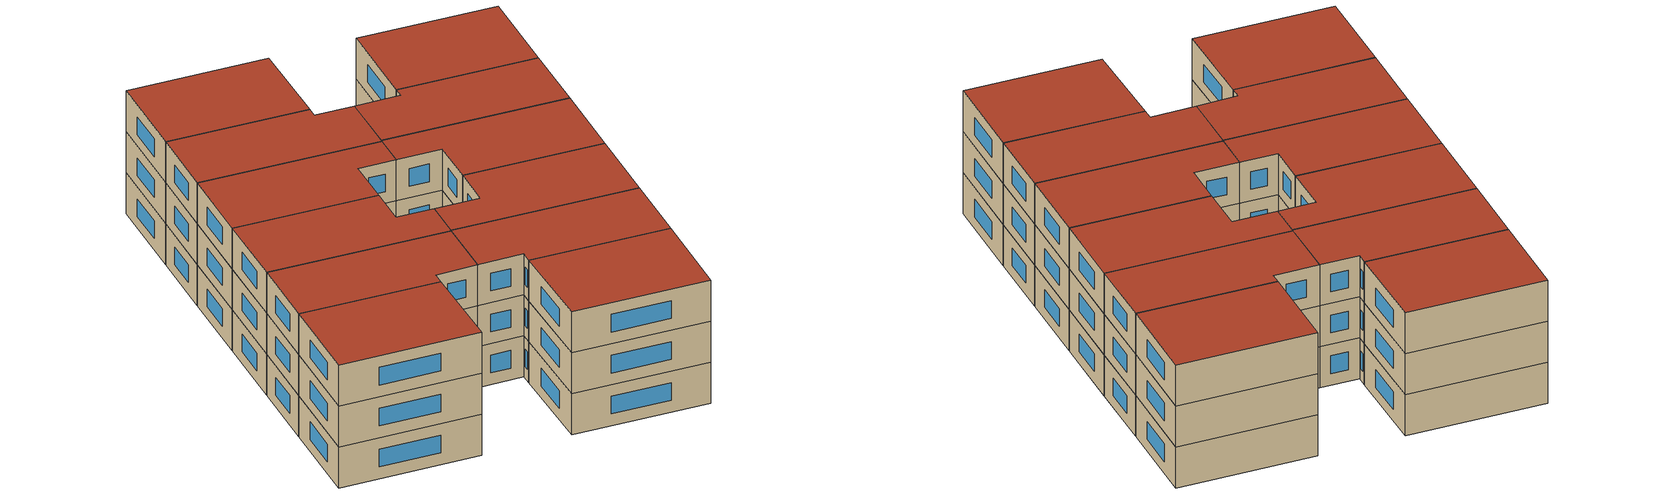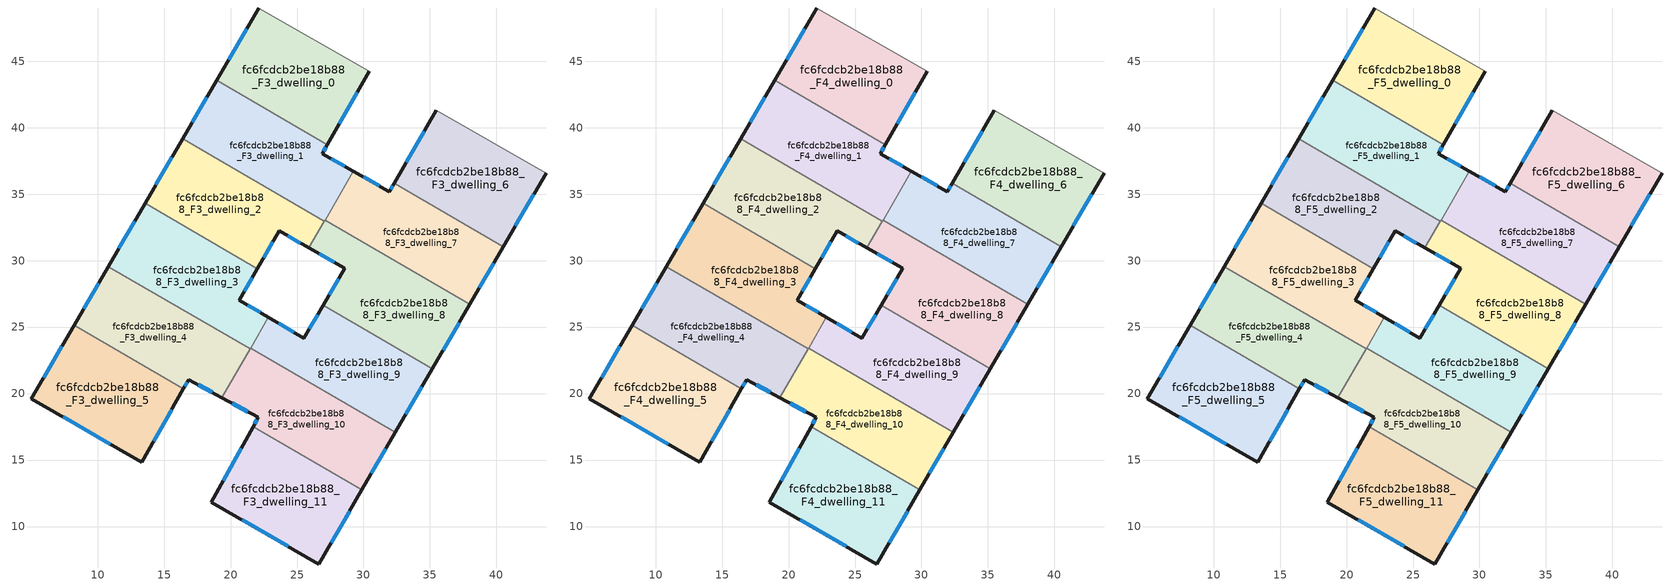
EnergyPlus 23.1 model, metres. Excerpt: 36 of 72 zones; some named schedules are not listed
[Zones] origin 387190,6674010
fc6fcdcb2be18b88_F3_dwelling_0
 floor to fc6fcdcb2be18b88_F2_dwelling_0 (EU_floor_Construction): 30.42,44.23 27.28,38.71 18.96,43.55 22.13,49 z9
 wall outside (EU_wall_Construction): 22.13,49 18.96,43.55 / 27.28,38.71 30.42,44.23 z9:12
 wall to fc6fcdcb2be18b88_F3_dwelling_1 (EU_wall_Construction): 18.96,43.55 27.28,38.71 z9:12
 wall adiabatic (EU_wall_Construction): 30.42,44.23 22.13,49 z9:12
 window (EU_Window_Construction): 21.22,47.44 19.86,45.1 / 28.18,40.28 29.52,42.65 z9.86:11.14
fc6fcdcb2be18b88_F3_dwelling_1
 floor to fc6fcdcb2be18b88_F2_dwelling_1 (EU_floor_Construction): 27.28,38.71 26.91,38.05 29.25,36.73 27.06,32.96 16.4,39.15 18.96,43.55 z9
 wall outside (EU_wall_Construction): 18.96,43.55 16.4,39.15 / 29.25,36.73 26.91,38.05 27.28,38.71 z9:12
 wall to fc6fcdcb2be18b88_F3_dwelling_2 (EU_wall_Construction): 16.4,39.15 27.06,32.96 z9:12
 wall to fc6fcdcb2be18b88_F3_dwelling_7 (EU_wall_Construction): 27.11,33.04 29.25,36.73 z9:12
 wall to fc6fcdcb2be18b88_F3_dwelling_8 (EU_wall_Construction): 27.06,32.96 27.11,33.04 z9:12
 window (EU_Window_Construction): 18.23,42.29 17.13,40.41 / 27.02,38.24 27.18,38.52 / 28.58,37.1 27.58,37.67 z9.86:11.14
fc6fcdcb2be18b88_F3_dwelling_10
 floor to fc6fcdcb2be18b88_F2_dwelling_10 (EU_floor_Construction): 32.4,17.09 29.88,12.76 21.7,17.51 22.09,18.22 19.35,19.7 21.51,23.42 z9
 wall outside (EU_wall_Construction): 19.35,19.7 22.09,18.22 21.7,17.51 / 29.88,12.76 32.4,17.09 z9:12
 wall to fc6fcdcb2be18b88_F3_dwelling_9 (EU_wall_Construction): 32.4,17.09 21.51,23.42 z9:12
 wall to fc6fcdcb2be18b88_F3_dwelling_11 (EU_wall_Construction): 21.7,17.51 29.88,12.76 z9:12
 wall to fc6fcdcb2be18b88_F3_dwelling_4 (EU_wall_Construction): 21.48,23.36 19.35,19.7 z9:12
 wall to fc6fcdcb2be18b88_F3_dwelling_3 (EU_wall_Construction): 21.51,23.42 21.48,23.36 z9:12
 window (EU_Window_Construction): 20.13,19.27 21.31,18.64 / 30.6,13.99 31.68,15.85 / 21.98,18.02 21.81,17.71 z9.86:11.14
fc6fcdcb2be18b88_F3_dwelling_11
 floor to fc6fcdcb2be18b88_F2_dwelling_11 (EU_floor_Construction): 29.88,12.76 26.64,7.19 18.57,11.83 21.7,17.51 z9
 wall outside (EU_wall_Construction): 21.7,17.51 18.57,11.83 26.64,7.19 29.88,12.76 z9:12
 window (EU_Window_Construction): 27.57,8.78 28.96,11.16 / 20.87,10.51 24.34,8.51 / 20.8,15.89 19.46,13.46 z9.86:11.14
fc6fcdcb2be18b88_F3_dwelling_2
 floor to fc6fcdcb2be18b88_F2_dwelling_2 (EU_floor_Construction): 27.06,32.96 25.89,30.96 23.66,32.23 22.02,29.39 13.58,34.3 16.4,39.15 z9
 wall outside (EU_wall_Construction): 16.4,39.15 13.58,34.3 / 22.02,29.39 23.66,32.23 25.89,30.96 z9:12
 wall to fc6fcdcb2be18b88_F3_dwelling_3 (EU_wall_Construction): 13.58,34.3 22.02,29.39 z9:12
 wall to fc6fcdcb2be18b88_F3_dwelling_8 (EU_wall_Construction): 25.89,30.96 27.06,32.96 z9:12
 window (EU_Window_Construction): 15.59,37.76 14.38,35.69 / 24.3,31.87 25.26,31.32 / 22.49,30.2 23.19,31.42 z9.86:11.14
fc6fcdcb2be18b88_F3_dwelling_3
 floor to fc6fcdcb2be18b88_F2_dwelling_3 (EU_floor_Construction): 22.02,29.39 20.66,27.03 22.85,25.73 21.48,23.36 10.82,29.56 13.58,34.3 z9
 wall outside (EU_wall_Construction): 13.58,34.3 10.82,29.56 / 22.85,25.73 20.66,27.03 22.02,29.39 z9:12
 wall to fc6fcdcb2be18b88_F3_dwelling_4 (EU_wall_Construction): 10.82,29.56 21.48,23.36 z9:12
 wall to fc6fcdcb2be18b88_F3_dwelling_9 (EU_wall_Construction): 21.51,23.42 22.85,25.73 z9:12
 window (EU_Window_Construction): 12.79,32.95 11.6,30.91 / 21.05,27.7 21.63,28.72 / 22.23,26.1 21.29,26.65 z9.86:11.14
fc6fcdcb2be18b88_F3_dwelling_4
 floor to fc6fcdcb2be18b88_F2_dwelling_4 (EU_floor_Construction): 21.48,23.36 19.35,19.7 16.84,21.05 16.45,20.36 8.24,25.13 10.82,29.56 z9
 wall outside (EU_wall_Construction): 10.82,29.56 8.24,25.13 / 16.45,20.36 16.84,21.05 19.35,19.7 z9:12
 wall to fc6fcdcb2be18b88_F3_dwelling_5 (EU_wall_Construction): 8.24,25.13 16.45,20.36 z9:12
 window (EU_Window_Construction): 10.08,28.29 8.98,26.4 / 17.56,20.66 18.63,20.08 / 16.56,20.56 16.73,20.85 z9.86:11.14
fc6fcdcb2be18b88_F3_dwelling_5
 floor to fc6fcdcb2be18b88_F2_dwelling_5 (EU_floor_Construction): 16.45,20.36 13.34,14.84 5.03,19.62 8.24,25.13 z9
 wall outside (EU_wall_Construction): 8.24,25.13 5.03,19.62 13.34,14.84 16.45,20.36 z9:12
 window (EU_Window_Construction): 14.23,16.42 15.56,18.78 / 7.41,18.25 10.97,16.2 / 7.32,23.56 5.95,21.19 z9.86:11.14
fc6fcdcb2be18b88_F3_dwelling_6
 floor to fc6fcdcb2be18b88_F2_dwelling_6 (EU_floor_Construction): 43.73,36.58 40.51,31.03 32.3,35.8 35.48,41.32 z9
 wall outside (EU_wall_Construction): 35.48,41.32 32.3,35.8 / 40.51,31.03 43.73,36.58 z9:12
 wall to fc6fcdcb2be18b88_F3_dwelling_7 (EU_wall_Construction): 32.3,35.8 40.51,31.03 z9:12
 wall adiabatic (EU_wall_Construction): 43.73,36.58 35.48,41.32 z9:12
 window (EU_Window_Construction): 34.57,39.74 33.21,37.38 / 41.43,32.62 42.81,34.99 z9.86:11.14
fc6fcdcb2be18b88_F3_dwelling_7
 floor to fc6fcdcb2be18b88_F2_dwelling_7 (EU_floor_Construction): 40.51,31.03 37.99,26.71 27.11,33.04 29.25,36.73 31.95,35.2 32.3,35.8 z9
 wall outside (EU_wall_Construction): 32.3,35.8 31.95,35.2 29.25,36.73 / 37.99,26.71 40.51,31.03 z9:12
 wall to fc6fcdcb2be18b88_F3_dwelling_8 (EU_wall_Construction): 27.11,33.04 37.99,26.71 z9:12
 window (EU_Window_Construction): 31.18,35.63 30.02,36.29 / 32.2,35.63 32.05,35.37 / 38.71,27.95 39.79,29.8 z9.86:11.14
fc6fcdcb2be18b88_F3_dwelling_8
 floor to fc6fcdcb2be18b88_F2_dwelling_8 (EU_floor_Construction): 37.99,26.71 35.17,21.86 26.96,26.63 28.59,29.42 25.89,30.96 27.11,33.04 z9
 wall outside (EU_wall_Construction): 25.89,30.96 28.59,29.42 26.96,26.63 / 35.17,21.86 37.99,26.71 z9:12
 wall to fc6fcdcb2be18b88_F3_dwelling_9 (EU_wall_Construction): 26.96,26.63 35.17,21.86 z9:12
 window (EU_Window_Construction): 26.66,30.52 27.82,29.86 / 35.98,23.25 37.19,25.33 / 28.12,28.62 27.43,27.43 z9.86:11.14
fc6fcdcb2be18b88_F3_dwelling_9
 floor to fc6fcdcb2be18b88_F2_dwelling_9 (EU_floor_Construction): 35.17,21.86 32.4,17.09 21.51,23.42 22.85,25.73 25.51,24.15 26.96,26.63 z9
 wall outside (EU_wall_Construction): 26.96,26.63 25.51,24.15 22.85,25.73 / 32.4,17.09 35.17,21.86 z9:12
 window (EU_Window_Construction): 24.75,24.6 23.61,25.28 / 26.55,25.93 25.93,24.86 / 33.19,18.45 34.38,20.5 z9.86:11.14
fc6fcdcb2be18b88_F4_dwelling_0
 floor to fc6fcdcb2be18b88_F3_dwelling_0 (EU_floor_Construction): 30.42,44.23 27.28,38.71 18.96,43.55 22.13,49 z12
 wall outside (EU_wall_Construction): 22.13,49 18.96,43.55 / 27.28,38.71 30.42,44.23 z12:15
 wall to fc6fcdcb2be18b88_F4_dwelling_1 (EU_wall_Construction): 18.96,43.55 27.28,38.71 z12:15
 wall adiabatic (EU_wall_Construction): 30.42,44.23 22.13,49 z12:15
 window (EU_Window_Construction): 21.22,47.44 19.86,45.1 / 28.18,40.28 29.52,42.65 z12.86:14.14
fc6fcdcb2be18b88_F4_dwelling_1
 floor to fc6fcdcb2be18b88_F3_dwelling_1 (EU_floor_Construction): 27.28,38.71 26.91,38.05 29.25,36.73 27.06,32.96 16.4,39.15 18.96,43.55 z12
 wall outside (EU_wall_Construction): 18.96,43.55 16.4,39.15 / 29.25,36.73 26.91,38.05 27.28,38.71 z12:15
 wall to fc6fcdcb2be18b88_F4_dwelling_2 (EU_wall_Construction): 16.4,39.15 27.06,32.96 z12:15
 wall to fc6fcdcb2be18b88_F4_dwelling_7 (EU_wall_Construction): 27.11,33.04 29.25,36.73 z12:15
 wall to fc6fcdcb2be18b88_F4_dwelling_8 (EU_wall_Construction): 27.06,32.96 27.11,33.04 z12:15
 window (EU_Window_Construction): 18.23,42.29 17.13,40.41 / 27.02,38.24 27.18,38.52 / 28.58,37.1 27.58,37.67 z12.86:14.14
fc6fcdcb2be18b88_F4_dwelling_10
 floor to fc6fcdcb2be18b88_F3_dwelling_10 (EU_floor_Construction): 32.4,17.09 29.88,12.76 21.7,17.51 22.09,18.22 19.35,19.7 21.51,23.42 z12
 wall outside (EU_wall_Construction): 19.35,19.7 22.09,18.22 21.7,17.51 / 29.88,12.76 32.4,17.09 z12:15
 wall to fc6fcdcb2be18b88_F4_dwelling_9 (EU_wall_Construction): 32.4,17.09 21.51,23.42 z12:15
 wall to fc6fcdcb2be18b88_F4_dwelling_11 (EU_wall_Construction): 21.7,17.51 29.88,12.76 z12:15
 wall to fc6fcdcb2be18b88_F4_dwelling_4 (EU_wall_Construction): 21.48,23.36 19.35,19.7 z12:15
 wall to fc6fcdcb2be18b88_F4_dwelling_3 (EU_wall_Construction): 21.51,23.42 21.48,23.36 z12:15
 window (EU_Window_Construction): 20.13,19.27 21.31,18.64 / 30.6,13.99 31.68,15.85 / 21.98,18.02 21.81,17.71 z12.86:14.14
fc6fcdcb2be18b88_F4_dwelling_11
 floor to fc6fcdcb2be18b88_F3_dwelling_11 (EU_floor_Construction): 29.88,12.76 26.64,7.19 18.57,11.83 21.7,17.51 z12
 wall outside (EU_wall_Construction): 21.7,17.51 18.57,11.83 26.64,7.19 29.88,12.76 z12:15
 window (EU_Window_Construction): 27.57,8.78 28.96,11.16 / 20.87,10.51 24.34,8.51 / 20.8,15.89 19.46,13.46 z12.86:14.14
fc6fcdcb2be18b88_F4_dwelling_2
 floor to fc6fcdcb2be18b88_F3_dwelling_2 (EU_floor_Construction): 27.06,32.96 25.89,30.96 23.66,32.23 22.02,29.39 13.58,34.3 16.4,39.15 z12
 wall outside (EU_wall_Construction): 16.4,39.15 13.58,34.3 / 22.02,29.39 23.66,32.23 25.89,30.96 z12:15
 wall to fc6fcdcb2be18b88_F4_dwelling_3 (EU_wall_Construction): 13.58,34.3 22.02,29.39 z12:15
 wall to fc6fcdcb2be18b88_F4_dwelling_8 (EU_wall_Construction): 25.89,30.96 27.06,32.96 z12:15
 window (EU_Window_Construction): 15.59,37.76 14.38,35.69 / 24.3,31.87 25.26,31.32 / 22.49,30.2 23.19,31.42 z12.86:14.14
fc6fcdcb2be18b88_F4_dwelling_3
 floor to fc6fcdcb2be18b88_F3_dwelling_3 (EU_floor_Construction): 22.02,29.39 20.66,27.03 22.85,25.73 21.48,23.36 10.82,29.56 13.58,34.3 z12
 wall outside (EU_wall_Construction): 13.58,34.3 10.82,29.56 / 22.85,25.73 20.66,27.03 22.02,29.39 z12:15
 wall to fc6fcdcb2be18b88_F4_dwelling_4 (EU_wall_Construction): 10.82,29.56 21.48,23.36 z12:15
 wall to fc6fcdcb2be18b88_F4_dwelling_9 (EU_wall_Construction): 21.51,23.42 22.85,25.73 z12:15
 window (EU_Window_Construction): 12.79,32.95 11.6,30.91 / 21.05,27.7 21.63,28.72 / 22.23,26.1 21.29,26.65 z12.86:14.14
fc6fcdcb2be18b88_F4_dwelling_4
 floor to fc6fcdcb2be18b88_F3_dwelling_4 (EU_floor_Construction): 21.48,23.36 19.35,19.7 16.84,21.05 16.45,20.36 8.24,25.13 10.82,29.56 z12
 wall outside (EU_wall_Construction): 10.82,29.56 8.24,25.13 / 16.45,20.36 16.84,21.05 19.35,19.7 z12:15
 wall to fc6fcdcb2be18b88_F4_dwelling_5 (EU_wall_Construction): 8.24,25.13 16.45,20.36 z12:15
 window (EU_Window_Construction): 10.08,28.29 8.98,26.4 / 17.56,20.66 18.63,20.08 / 16.56,20.56 16.73,20.85 z12.86:14.14
fc6fcdcb2be18b88_F4_dwelling_5
 floor to fc6fcdcb2be18b88_F3_dwelling_5 (EU_floor_Construction): 16.45,20.36 13.34,14.84 5.03,19.62 8.24,25.13 z12
 wall outside (EU_wall_Construction): 8.24,25.13 5.03,19.62 13.34,14.84 16.45,20.36 z12:15
 window (EU_Window_Construction): 14.23,16.42 15.56,18.78 / 7.41,18.25 10.97,16.2 / 7.32,23.56 5.95,21.19 z12.86:14.14
fc6fcdcb2be18b88_F4_dwelling_6
 floor to fc6fcdcb2be18b88_F3_dwelling_6 (EU_floor_Construction): 43.73,36.58 40.51,31.03 32.3,35.8 35.48,41.32 z12
 wall outside (EU_wall_Construction): 35.48,41.32 32.3,35.8 / 40.51,31.03 43.73,36.58 z12:15
 wall to fc6fcdcb2be18b88_F4_dwelling_7 (EU_wall_Construction): 32.3,35.8 40.51,31.03 z12:15
 wall adiabatic (EU_wall_Construction): 43.73,36.58 35.48,41.32 z12:15
 window (EU_Window_Construction): 34.57,39.74 33.21,37.38 / 41.43,32.62 42.81,34.99 z12.86:14.14
fc6fcdcb2be18b88_F4_dwelling_7
 floor to fc6fcdcb2be18b88_F3_dwelling_7 (EU_floor_Construction): 40.51,31.03 37.99,26.71 27.11,33.04 29.25,36.73 31.95,35.2 32.3,35.8 z12
 wall outside (EU_wall_Construction): 32.3,35.8 31.95,35.2 29.25,36.73 / 37.99,26.71 40.51,31.03 z12:15
 wall to fc6fcdcb2be18b88_F4_dwelling_8 (EU_wall_Construction): 27.11,33.04 37.99,26.71 z12:15
 window (EU_Window_Construction): 31.18,35.63 30.02,36.29 / 32.2,35.63 32.05,35.37 / 38.71,27.95 39.79,29.8 z12.86:14.14
fc6fcdcb2be18b88_F4_dwelling_8
 floor to fc6fcdcb2be18b88_F3_dwelling_8 (EU_floor_Construction): 37.99,26.71 35.17,21.86 26.96,26.63 28.59,29.42 25.89,30.96 27.11,33.04 z12
 wall outside (EU_wall_Construction): 25.89,30.96 28.59,29.42 26.96,26.63 / 35.17,21.86 37.99,26.71 z12:15
 wall to fc6fcdcb2be18b88_F4_dwelling_9 (EU_wall_Construction): 26.96,26.63 35.17,21.86 z12:15
 window (EU_Window_Construction): 26.66,30.52 27.82,29.86 / 35.98,23.25 37.19,25.33 / 28.12,28.62 27.43,27.43 z12.86:14.14
fc6fcdcb2be18b88_F4_dwelling_9
 floor to fc6fcdcb2be18b88_F3_dwelling_9 (EU_floor_Construction): 35.17,21.86 32.4,17.09 21.51,23.42 22.85,25.73 25.51,24.15 26.96,26.63 z12
 wall outside (EU_wall_Construction): 26.96,26.63 25.51,24.15 22.85,25.73 / 32.4,17.09 35.17,21.86 z12:15
 window (EU_Window_Construction): 24.75,24.6 23.61,25.28 / 26.55,25.93 25.93,24.86 / 33.19,18.45 34.38,20.5 z12.86:14.14
fc6fcdcb2be18b88_F5_dwelling_0
 floor to fc6fcdcb2be18b88_F4_dwelling_0 (EU_floor_Construction): 30.42,44.23 27.28,38.71 18.96,43.55 22.13,49 z15
 wall outside (EU_wall_Construction): 22.13,49 18.96,43.55 / 27.28,38.71 30.42,44.23 z15:18
 wall to fc6fcdcb2be18b88_F5_dwelling_1 (EU_wall_Construction): 18.96,43.55 27.28,38.71 z15:18
 wall adiabatic (EU_wall_Construction): 30.42,44.23 22.13,49 z15:18
 window (EU_Window_Construction): 21.22,47.44 19.86,45.1 / 28.18,40.28 29.52,42.65 z15.86:17.14
 roof outside (EU_roof_Construction): 27.28,38.71 30.42,44.23 22.13,49 18.96,43.55 z18
fc6fcdcb2be18b88_F5_dwelling_1
 floor to fc6fcdcb2be18b88_F4_dwelling_1 (EU_floor_Construction): 27.28,38.71 26.91,38.05 29.25,36.73 27.06,32.96 16.4,39.15 18.96,43.55 z15
 wall outside (EU_wall_Construction): 18.96,43.55 16.4,39.15 / 29.25,36.73 26.91,38.05 27.28,38.71 z15:18
 wall to fc6fcdcb2be18b88_F5_dwelling_2 (EU_wall_Construction): 16.4,39.15 27.06,32.96 z15:18
 wall to fc6fcdcb2be18b88_F5_dwelling_7 (EU_wall_Construction): 27.11,33.04 29.25,36.73 z15:18
 wall to fc6fcdcb2be18b88_F5_dwelling_8 (EU_wall_Construction): 27.06,32.96 27.11,33.04 z15:18
 window (EU_Window_Construction): 18.23,42.29 17.13,40.41 / 27.02,38.24 27.18,38.52 / 28.58,37.1 27.58,37.67 z15.86:17.14
 roof outside (EU_roof_Construction): 27.06,32.96 29.25,36.73 26.91,38.05 27.28,38.71 18.96,43.55 16.4,39.15 z18
fc6fcdcb2be18b88_F5_dwelling_10
 floor to fc6fcdcb2be18b88_F4_dwelling_10 (EU_floor_Construction): 32.4,17.09 29.88,12.76 21.7,17.51 22.09,18.22 19.35,19.7 21.51,23.42 z15
 wall outside (EU_wall_Construction): 19.35,19.7 22.09,18.22 21.7,17.51 / 29.88,12.76 32.4,17.09 z15:18
 wall to fc6fcdcb2be18b88_F5_dwelling_9 (EU_wall_Construction): 32.4,17.09 21.51,23.42 z15:18
 wall to fc6fcdcb2be18b88_F5_dwelling_11 (EU_wall_Construction): 21.7,17.51 29.88,12.76 z15:18
 wall to fc6fcdcb2be18b88_F5_dwelling_4 (EU_wall_Construction): 21.48,23.36 19.35,19.7 z15:18
 wall to fc6fcdcb2be18b88_F5_dwelling_3 (EU_wall_Construction): 21.51,23.42 21.48,23.36 z15:18
 window (EU_Window_Construction): 20.13,19.27 21.31,18.64 / 30.6,13.99 31.68,15.85 / 21.98,18.02 21.81,17.71 z15.86:17.14
 roof outside (EU_roof_Construction): 29.88,12.76 32.4,17.09 21.51,23.42 19.35,19.7 22.09,18.22 21.7,17.51 z18
fc6fcdcb2be18b88_F5_dwelling_11
 floor to fc6fcdcb2be18b88_F4_dwelling_11 (EU_floor_Construction): 29.88,12.76 26.64,7.19 18.57,11.83 21.7,17.51 z15
 wall outside (EU_wall_Construction): 21.7,17.51 18.57,11.83 26.64,7.19 29.88,12.76 z15:18
 window (EU_Window_Construction): 27.57,8.78 28.96,11.16 / 20.87,10.51 24.34,8.51 / 20.8,15.89 19.46,13.46 z15.86:17.14
 roof outside (EU_roof_Construction): 26.64,7.19 29.88,12.76 21.7,17.51 18.57,11.83 z18
fc6fcdcb2be18b88_F5_dwelling_2
 floor to fc6fcdcb2be18b88_F4_dwelling_2 (EU_floor_Construction): 27.06,32.96 25.89,30.96 23.66,32.23 22.02,29.39 13.58,34.3 16.4,39.15 z15
 wall outside (EU_wall_Construction): 16.4,39.15 13.58,34.3 / 22.02,29.39 23.66,32.23 25.89,30.96 z15:18
 wall to fc6fcdcb2be18b88_F5_dwelling_3 (EU_wall_Construction): 13.58,34.3 22.02,29.39 z15:18
 wall to fc6fcdcb2be18b88_F5_dwelling_8 (EU_wall_Construction): 25.89,30.96 27.06,32.96 z15:18
 window (EU_Window_Construction): 15.59,37.76 14.38,35.69 / 24.3,31.87 25.26,31.32 / 22.49,30.2 23.19,31.42 z15.86:17.14
 roof outside (EU_roof_Construction): 25.89,30.96 27.06,32.96 16.4,39.15 13.58,34.3 22.02,29.39 23.66,32.23 z18
fc6fcdcb2be18b88_F5_dwelling_3
 floor to fc6fcdcb2be18b88_F4_dwelling_3 (EU_floor_Construction): 22.02,29.39 20.66,27.03 22.85,25.73 21.48,23.36 10.82,29.56 13.58,34.3 z15
 wall outside (EU_wall_Construction): 13.58,34.3 10.82,29.56 / 22.85,25.73 20.66,27.03 22.02,29.39 z15:18
 wall to fc6fcdcb2be18b88_F5_dwelling_4 (EU_wall_Construction): 10.82,29.56 21.48,23.36 z15:18
 wall to fc6fcdcb2be18b88_F5_dwelling_9 (EU_wall_Construction): 21.51,23.42 22.85,25.73 z15:18
 window (EU_Window_Construction): 12.79,32.95 11.6,30.91 / 21.05,27.7 21.63,28.72 / 22.23,26.1 21.29,26.65 z15.86:17.14
 roof outside (EU_roof_Construction): 21.48,23.36 22.85,25.73 20.66,27.03 22.02,29.39 13.58,34.3 10.82,29.56 z18
fc6fcdcb2be18b88_F5_dwelling_4
 floor to fc6fcdcb2be18b88_F4_dwelling_4 (EU_floor_Construction): 21.48,23.36 19.35,19.7 16.84,21.05 16.45,20.36 8.24,25.13 10.82,29.56 z15
 wall outside (EU_wall_Construction): 10.82,29.56 8.24,25.13 / 16.45,20.36 16.84,21.05 19.35,19.7 z15:18
 wall to fc6fcdcb2be18b88_F5_dwelling_5 (EU_wall_Construction): 8.24,25.13 16.45,20.36 z15:18
 window (EU_Window_Construction): 10.08,28.29 8.98,26.4 / 17.56,20.66 18.63,20.08 / 16.56,20.56 16.73,20.85 z15.86:17.14
 roof outside (EU_roof_Construction): 19.35,19.7 21.48,23.36 10.82,29.56 8.24,25.13 16.45,20.36 16.84,21.05 z18
fc6fcdcb2be18b88_F5_dwelling_5
 floor to fc6fcdcb2be18b88_F4_dwelling_5 (EU_floor_Construction): 16.45,20.36 13.34,14.84 5.03,19.62 8.24,25.13 z15
 wall outside (EU_wall_Construction): 8.24,25.13 5.03,19.62 13.34,14.84 16.45,20.36 z15:18
 window (EU_Window_Construction): 14.23,16.42 15.56,18.78 / 7.41,18.25 10.97,16.2 / 7.32,23.56 5.95,21.19 z15.86:17.14
 roof outside (EU_roof_Construction): 13.34,14.84 16.45,20.36 8.24,25.13 5.03,19.62 z18
fc6fcdcb2be18b88_F5_dwelling_6
 floor to fc6fcdcb2be18b88_F4_dwelling_6 (EU_floor_Construction): 43.73,36.58 40.51,31.03 32.3,35.8 35.48,41.32 z15
 wall outside (EU_wall_Construction): 35.48,41.32 32.3,35.8 / 40.51,31.03 43.73,36.58 z15:18
 wall to fc6fcdcb2be18b88_F5_dwelling_7 (EU_wall_Construction): 32.3,35.8 40.51,31.03 z15:18
 wall adiabatic (EU_wall_Construction): 43.73,36.58 35.48,41.32 z15:18
 window (EU_Window_Construction): 34.57,39.74 33.21,37.38 / 41.43,32.62 42.81,34.99 z15.86:17.14
 roof outside (EU_roof_Construction): 40.51,31.03 43.73,36.58 35.48,41.32 32.3,35.8 z18
fc6fcdcb2be18b88_F5_dwelling_7
 floor to fc6fcdcb2be18b88_F4_dwelling_7 (EU_floor_Construction): 40.51,31.03 37.99,26.71 27.11,33.04 29.25,36.73 31.95,35.2 32.3,35.8 z15
 wall outside (EU_wall_Construction): 32.3,35.8 31.95,35.2 29.25,36.73 / 37.99,26.71 40.51,31.03 z15:18
 wall to fc6fcdcb2be18b88_F5_dwelling_8 (EU_wall_Construction): 27.11,33.04 37.99,26.71 z15:18
 window (EU_Window_Construction): 31.18,35.63 30.02,36.29 / 32.2,35.63 32.05,35.37 / 38.71,27.95 39.79,29.8 z15.86:17.14
 roof outside (EU_roof_Construction): 37.99,26.71 40.51,31.03 32.3,35.8 31.95,35.2 29.25,36.73 27.11,33.04 z18
fc6fcdcb2be18b88_F5_dwelling_8
 floor to fc6fcdcb2be18b88_F4_dwelling_8 (EU_floor_Construction): 37.99,26.71 35.17,21.86 26.96,26.63 28.59,29.42 25.89,30.96 27.11,33.04 z15
 wall outside (EU_wall_Construction): 25.89,30.96 28.59,29.42 26.96,26.63 / 35.17,21.86 37.99,26.71 z15:18
 wall to fc6fcdcb2be18b88_F5_dwelling_9 (EU_wall_Construction): 26.96,26.63 35.17,21.86 z15:18
 window (EU_Window_Construction): 26.66,30.52 27.82,29.86 / 35.98,23.25 37.19,25.33 / 28.12,28.62 27.43,27.43 z15.86:17.14
 roof outside (EU_roof_Construction): 35.17,21.86 37.99,26.71 27.11,33.04 25.89,30.96 28.59,29.42 26.96,26.63 z18
fc6fcdcb2be18b88_F5_dwelling_9
 floor to fc6fcdcb2be18b88_F4_dwelling_9 (EU_floor_Construction): 35.17,21.86 32.4,17.09 21.51,23.42 22.85,25.73 25.51,24.15 26.96,26.63 z15
 wall outside (EU_wall_Construction): 26.96,26.63 25.51,24.15 22.85,25.73 / 32.4,17.09 35.17,21.86 z15:18
 window (EU_Window_Construction): 24.75,24.6 23.61,25.28 / 26.55,25.93 25.93,24.86 / 33.19,18.45 34.38,20.5 z15.86:17.14
 roof outside (EU_roof_Construction): 32.4,17.09 35.17,21.86 26.96,26.63 25.51,24.15 22.85,25.73 21.51,23.42 z18
[Building]
EU S2 Campaign: North Axis=0; Terrain=City; Solar Distribution=FullExterior
[Site:Location]
Helsinki-Vantaa.AP: Latitude=60.317; Longitude=24.963; Time Zone=2; Elevation=54.6
[SizingPeriod:WeatherFileDays]
AnnualSizingPeriod: Begin Month=1; Begin Day of Month=1; End Month=12; End Day of Month=31; Day of Week for Start Day=Monday; Use Weather File Daylight Saving Period=No; Use Weather File Rain and Snow Indicators=No
[MATERIAL]
EU_InternalMass_Material: Roughness=MediumRough; Thickness=0.1; Conductivity=1; Density=1800; Specific Heat=900; Thermal Absorptance=0.9; Solar Absorptance=0.7; Visible Absorptance=0.7
[MATERIAL:NOMASS] Roughness=MediumRough; Thermal Absorptance=0.9; Solar Absorptance=0.7; Visible Absorptance=0.7
Name | Thermal Resistance
EU_wall_NoMass | 1.10183
EU_roof_NoMass; EU_floor_NoMass | 1.70606
[WINDOWMATERIAL:SIMPLEGLAZINGSYSTEM]
EU_Window_SimpleGlazing: UFactor=3.11035; Solar Heat Gain Coefficient=0.8; Visible Transmittance=0.8
[CONSTRUCTION]
EU_wall_Construction: EU_wall_NoMass
EU_roof_Construction: EU_roof_NoMass
EU_floor_Construction: EU_floor_NoMass
EU_Window_Construction: EU_Window_SimpleGlazing
EU_InternalMass_Construction: EU_InternalMass_Material
[ZONE] Type=1; Multiplier=1; Ceiling Height=autocalculate; Floor Area=autocalculate; Part of Total Floor Area=Yes
Name | Volume
fc6fcdcb2be18b88_F3_dwelling_0; fc6fcdcb2be18b88_F4_dwelling_0; fc6fcdcb2be18b88_F5_dwelling_0; fc6fcdcb2be18b88_F3_dwelling_10; fc6fcdcb2be18b88_F4_dwelling_10; fc6fcdcb2be18b88_F5_dwelling_10; fc6fcdcb2be18b88_F3_dwelling_9; fc6fcdcb2be18b88_F4_dwelling_9; fc6fcdcb2be18b88_F5_dwelling_9 | 182.147
fc6fcdcb2be18b88_F3_dwelling_1; fc6fcdcb2be18b88_F4_dwelling_1; fc6fcdcb2be18b88_F5_dwelling_1 | 182.134
fc6fcdcb2be18b88_F3_dwelling_11; fc6fcdcb2be18b88_F4_dwelling_11; fc6fcdcb2be18b88_F5_dwelling_11 | 182.143
fc6fcdcb2be18b88_F3_dwelling_2; fc6fcdcb2be18b88_F4_dwelling_2; fc6fcdcb2be18b88_F5_dwelling_2 | 182.142
fc6fcdcb2be18b88_F3_dwelling_3; fc6fcdcb2be18b88_F4_dwelling_3; fc6fcdcb2be18b88_F5_dwelling_3 | 182.145
fc6fcdcb2be18b88_F3_dwelling_4; fc6fcdcb2be18b88_F4_dwelling_4; fc6fcdcb2be18b88_F5_dwelling_4 | 182.136
fc6fcdcb2be18b88_F3_dwelling_5; fc6fcdcb2be18b88_F4_dwelling_5; fc6fcdcb2be18b88_F5_dwelling_5 | 182.139
fc6fcdcb2be18b88_F3_dwelling_6; fc6fcdcb2be18b88_F4_dwelling_6; fc6fcdcb2be18b88_F5_dwelling_6 | 182.161
fc6fcdcb2be18b88_F3_dwelling_7; fc6fcdcb2be18b88_F4_dwelling_7; fc6fcdcb2be18b88_F5_dwelling_7 | 182.133
fc6fcdcb2be18b88_F3_dwelling_8; fc6fcdcb2be18b88_F4_dwelling_8; fc6fcdcb2be18b88_F5_dwelling_8 | 182.152
[INTERNALMASS] Construction=EU_InternalMass_Construction
Name | Zone or ZoneList | Surface Area
fc6fcdcb2be18b88_F3_dwelling_0_EU_InternalMass | fc6fcdcb2be18b88_F3_dwelling_0 | 60.7155
fc6fcdcb2be18b88_F3_dwelling_1_EU_InternalMass | fc6fcdcb2be18b88_F3_dwelling_1 | 60.7112
fc6fcdcb2be18b88_F3_dwelling_2_EU_InternalMass | fc6fcdcb2be18b88_F3_dwelling_2 | 60.7145
fc6fcdcb2be18b88_F3_dwelling_3_EU_InternalMass | fc6fcdcb2be18b88_F3_dwelling_3 | 60.715
fc6fcdcb2be18b88_F3_dwelling_4_EU_InternalMass | fc6fcdcb2be18b88_F3_dwelling_4 | 60.7122
fc6fcdcb2be18b88_F3_dwelling_5_EU_InternalMass | fc6fcdcb2be18b88_F3_dwelling_5 | 60.7128
fc6fcdcb2be18b88_F3_dwelling_6_EU_InternalMass | fc6fcdcb2be18b88_F3_dwelling_6 | 60.7206
fc6fcdcb2be18b88_F3_dwelling_7_EU_InternalMass | fc6fcdcb2be18b88_F3_dwelling_7 | 60.7107
fc6fcdcb2be18b88_F3_dwelling_8_EU_InternalMass | fc6fcdcb2be18b88_F3_dwelling_8 | 60.7173
fc6fcdcb2be18b88_F3_dwelling_9_EU_InternalMass | fc6fcdcb2be18b88_F3_dwelling_9 | 60.7152
fc6fcdcb2be18b88_F3_dwelling_10_EU_InternalMass | fc6fcdcb2be18b88_F3_dwelling_10 | 60.7162
fc6fcdcb2be18b88_F3_dwelling_11_EU_InternalMass | fc6fcdcb2be18b88_F3_dwelling_11 | 60.7141
fc6fcdcb2be18b88_F4_dwelling_0_EU_InternalMass | fc6fcdcb2be18b88_F4_dwelling_0 | 60.7155
fc6fcdcb2be18b88_F4_dwelling_1_EU_InternalMass | fc6fcdcb2be18b88_F4_dwelling_1 | 60.7112
fc6fcdcb2be18b88_F4_dwelling_2_EU_InternalMass | fc6fcdcb2be18b88_F4_dwelling_2 | 60.7145
fc6fcdcb2be18b88_F4_dwelling_3_EU_InternalMass | fc6fcdcb2be18b88_F4_dwelling_3 | 60.715
fc6fcdcb2be18b88_F4_dwelling_4_EU_InternalMass | fc6fcdcb2be18b88_F4_dwelling_4 | 60.7122
fc6fcdcb2be18b88_F4_dwelling_5_EU_InternalMass | fc6fcdcb2be18b88_F4_dwelling_5 | 60.7128
fc6fcdcb2be18b88_F4_dwelling_6_EU_InternalMass | fc6fcdcb2be18b88_F4_dwelling_6 | 60.7206
fc6fcdcb2be18b88_F4_dwelling_7_EU_InternalMass | fc6fcdcb2be18b88_F4_dwelling_7 | 60.7107
fc6fcdcb2be18b88_F4_dwelling_8_EU_InternalMass | fc6fcdcb2be18b88_F4_dwelling_8 | 60.7173
fc6fcdcb2be18b88_F4_dwelling_9_EU_InternalMass | fc6fcdcb2be18b88_F4_dwelling_9 | 60.7152
fc6fcdcb2be18b88_F4_dwelling_10_EU_InternalMass | fc6fcdcb2be18b88_F4_dwelling_10 | 60.7162
fc6fcdcb2be18b88_F4_dwelling_11_EU_InternalMass | fc6fcdcb2be18b88_F4_dwelling_11 | 60.7141
fc6fcdcb2be18b88_F5_dwelling_0_EU_InternalMass | fc6fcdcb2be18b88_F5_dwelling_0 | 60.7155
fc6fcdcb2be18b88_F5_dwelling_1_EU_InternalMass | fc6fcdcb2be18b88_F5_dwelling_1 | 60.7112
fc6fcdcb2be18b88_F5_dwelling_2_EU_InternalMass | fc6fcdcb2be18b88_F5_dwelling_2 | 60.7145
fc6fcdcb2be18b88_F5_dwelling_3_EU_InternalMass | fc6fcdcb2be18b88_F5_dwelling_3 | 60.715
fc6fcdcb2be18b88_F5_dwelling_4_EU_InternalMass | fc6fcdcb2be18b88_F5_dwelling_4 | 60.7122
fc6fcdcb2be18b88_F5_dwelling_5_EU_InternalMass | fc6fcdcb2be18b88_F5_dwelling_5 | 60.7128
fc6fcdcb2be18b88_F5_dwelling_6_EU_InternalMass | fc6fcdcb2be18b88_F5_dwelling_6 | 60.7206
fc6fcdcb2be18b88_F5_dwelling_7_EU_InternalMass | fc6fcdcb2be18b88_F5_dwelling_7 | 60.7107
fc6fcdcb2be18b88_F5_dwelling_8_EU_InternalMass | fc6fcdcb2be18b88_F5_dwelling_8 | 60.7173
fc6fcdcb2be18b88_F5_dwelling_9_EU_InternalMass | fc6fcdcb2be18b88_F5_dwelling_9 | 60.7152
fc6fcdcb2be18b88_F5_dwelling_10_EU_InternalMass | fc6fcdcb2be18b88_F5_dwelling_10 | 60.7162
fc6fcdcb2be18b88_F5_dwelling_11_EU_InternalMass | fc6fcdcb2be18b88_F5_dwelling_11 | 60.7141
[OTHEREQUIPMENT] Fuel Type=Electricity; Design Level Calculation Method=Watts/Area; Power per Zone Floor Area=1; Fraction Latent=0; Fraction Radiant=0; Fraction Lost=0; Carbon Dioxide Generation Rate=0; EndUse Subcategory=EU_Step8_InternalGains
Name | Zone or ZoneList or Space or SpaceList | Schedule
EU_Step8_InternalGain_fc6fcdcb2be18b88_F3_dwelling_0_f000 | fc6fcdcb2be18b88_F3_dwelling_0 | EU_Step8_GainSchedule_fc6fcdcb2be18b88_F3_dwelling_0_f000
EU_Step8_InternalGain_fc6fcdcb2be18b88_F3_dwelling_1_f000 | fc6fcdcb2be18b88_F3_dwelling_1 | EU_Step8_GainSchedule_fc6fcdcb2be18b88_F3_dwelling_1_f000
EU_Step8_InternalGain_fc6fcdcb2be18b88_F3_dwelling_2_f000 | fc6fcdcb2be18b88_F3_dwelling_2 | EU_Step8_GainSchedule_fc6fcdcb2be18b88_F3_dwelling_2_f000
EU_Step8_InternalGain_fc6fcdcb2be18b88_F3_dwelling_3_f000 | fc6fcdcb2be18b88_F3_dwelling_3 | EU_Step8_GainSchedule_fc6fcdcb2be18b88_F3_dwelling_3_f000
EU_Step8_InternalGain_fc6fcdcb2be18b88_F3_dwelling_4_f000 | fc6fcdcb2be18b88_F3_dwelling_4 | EU_Step8_GainSchedule_fc6fcdcb2be18b88_F3_dwelling_4_f000
EU_Step8_InternalGain_fc6fcdcb2be18b88_F3_dwelling_5_f000 | fc6fcdcb2be18b88_F3_dwelling_5 | EU_Step8_GainSchedule_fc6fcdcb2be18b88_F3_dwelling_5_f000
EU_Step8_InternalGain_fc6fcdcb2be18b88_F3_dwelling_6_f000 | fc6fcdcb2be18b88_F3_dwelling_6 | EU_Step8_GainSchedule_fc6fcdcb2be18b88_F3_dwelling_6_f000
EU_Step8_InternalGain_fc6fcdcb2be18b88_F3_dwelling_7_f000 | fc6fcdcb2be18b88_F3_dwelling_7 | EU_Step8_GainSchedule_fc6fcdcb2be18b88_F3_dwelling_7_f000
EU_Step8_InternalGain_fc6fcdcb2be18b88_F3_dwelling_8_f000 | fc6fcdcb2be18b88_F3_dwelling_8 | EU_Step8_GainSchedule_fc6fcdcb2be18b88_F3_dwelling_8_f000
EU_Step8_InternalGain_fc6fcdcb2be18b88_F3_dwelling_9_f000 | fc6fcdcb2be18b88_F3_dwelling_9 | EU_Step8_GainSchedule_fc6fcdcb2be18b88_F3_dwelling_9_f000
EU_Step8_InternalGain_fc6fcdcb2be18b88_F3_dwelling_10_f000 | fc6fcdcb2be18b88_F3_dwelling_10 | EU_Step8_GainSchedule_fc6fcdcb2be18b88_F3_dwelling_10_f000
EU_Step8_InternalGain_fc6fcdcb2be18b88_F3_dwelling_11_f000 | fc6fcdcb2be18b88_F3_dwelling_11 | EU_Step8_GainSchedule_fc6fcdcb2be18b88_F3_dwelling_11_f000
EU_Step8_InternalGain_fc6fcdcb2be18b88_F4_dwelling_0_f000 | fc6fcdcb2be18b88_F4_dwelling_0 | EU_Step8_GainSchedule_fc6fcdcb2be18b88_F4_dwelling_0_f000
EU_Step8_InternalGain_fc6fcdcb2be18b88_F4_dwelling_1_f000 | fc6fcdcb2be18b88_F4_dwelling_1 | EU_Step8_GainSchedule_fc6fcdcb2be18b88_F4_dwelling_1_f000
EU_Step8_InternalGain_fc6fcdcb2be18b88_F4_dwelling_2_f000 | fc6fcdcb2be18b88_F4_dwelling_2 | EU_Step8_GainSchedule_fc6fcdcb2be18b88_F4_dwelling_2_f000
EU_Step8_InternalGain_fc6fcdcb2be18b88_F4_dwelling_3_f000 | fc6fcdcb2be18b88_F4_dwelling_3 | EU_Step8_GainSchedule_fc6fcdcb2be18b88_F4_dwelling_3_f000
EU_Step8_InternalGain_fc6fcdcb2be18b88_F4_dwelling_4_f000 | fc6fcdcb2be18b88_F4_dwelling_4 | EU_Step8_GainSchedule_fc6fcdcb2be18b88_F4_dwelling_4_f000
EU_Step8_InternalGain_fc6fcdcb2be18b88_F4_dwelling_5_f000 | fc6fcdcb2be18b88_F4_dwelling_5 | EU_Step8_GainSchedule_fc6fcdcb2be18b88_F4_dwelling_5_f000
EU_Step8_InternalGain_fc6fcdcb2be18b88_F4_dwelling_6_f000 | fc6fcdcb2be18b88_F4_dwelling_6 | EU_Step8_GainSchedule_fc6fcdcb2be18b88_F4_dwelling_6_f000
EU_Step8_InternalGain_fc6fcdcb2be18b88_F4_dwelling_7_f000 | fc6fcdcb2be18b88_F4_dwelling_7 | EU_Step8_GainSchedule_fc6fcdcb2be18b88_F4_dwelling_7_f000
EU_Step8_InternalGain_fc6fcdcb2be18b88_F4_dwelling_8_f000 | fc6fcdcb2be18b88_F4_dwelling_8 | EU_Step8_GainSchedule_fc6fcdcb2be18b88_F4_dwelling_8_f000
EU_Step8_InternalGain_fc6fcdcb2be18b88_F4_dwelling_9_f000 | fc6fcdcb2be18b88_F4_dwelling_9 | EU_Step8_GainSchedule_fc6fcdcb2be18b88_F4_dwelling_9_f000
EU_Step8_InternalGain_fc6fcdcb2be18b88_F4_dwelling_10_f000 | fc6fcdcb2be18b88_F4_dwelling_10 | EU_Step8_GainSchedule_fc6fcdcb2be18b88_F4_dwelling_10_f000
EU_Step8_InternalGain_fc6fcdcb2be18b88_F4_dwelling_11_f000 | fc6fcdcb2be18b88_F4_dwelling_11 | EU_Step8_GainSchedule_fc6fcdcb2be18b88_F4_dwelling_11_f000
EU_Step8_InternalGain_fc6fcdcb2be18b88_F5_dwelling_0_f000 | fc6fcdcb2be18b88_F5_dwelling_0 | EU_Step8_GainSchedule_fc6fcdcb2be18b88_F5_dwelling_0_f000
EU_Step8_InternalGain_fc6fcdcb2be18b88_F5_dwelling_1_f000 | fc6fcdcb2be18b88_F5_dwelling_1 | EU_Step8_GainSchedule_fc6fcdcb2be18b88_F5_dwelling_1_f000
EU_Step8_InternalGain_fc6fcdcb2be18b88_F5_dwelling_2_f000 | fc6fcdcb2be18b88_F5_dwelling_2 | EU_Step8_GainSchedule_fc6fcdcb2be18b88_F5_dwelling_2_f000
EU_Step8_InternalGain_fc6fcdcb2be18b88_F5_dwelling_3_f000 | fc6fcdcb2be18b88_F5_dwelling_3 | EU_Step8_GainSchedule_fc6fcdcb2be18b88_F5_dwelling_3_f000
EU_Step8_InternalGain_fc6fcdcb2be18b88_F5_dwelling_4_f000 | fc6fcdcb2be18b88_F5_dwelling_4 | EU_Step8_GainSchedule_fc6fcdcb2be18b88_F5_dwelling_4_f000
EU_Step8_InternalGain_fc6fcdcb2be18b88_F5_dwelling_5_f000 | fc6fcdcb2be18b88_F5_dwelling_5 | EU_Step8_GainSchedule_fc6fcdcb2be18b88_F5_dwelling_5_f000
EU_Step8_InternalGain_fc6fcdcb2be18b88_F5_dwelling_6_f000 | fc6fcdcb2be18b88_F5_dwelling_6 | EU_Step8_GainSchedule_fc6fcdcb2be18b88_F5_dwelling_6_f000
EU_Step8_InternalGain_fc6fcdcb2be18b88_F5_dwelling_7_f000 | fc6fcdcb2be18b88_F5_dwelling_7 | EU_Step8_GainSchedule_fc6fcdcb2be18b88_F5_dwelling_7_f000
EU_Step8_InternalGain_fc6fcdcb2be18b88_F5_dwelling_8_f000 | fc6fcdcb2be18b88_F5_dwelling_8 | EU_Step8_GainSchedule_fc6fcdcb2be18b88_F5_dwelling_8_f000
EU_Step8_InternalGain_fc6fcdcb2be18b88_F5_dwelling_9_f000 | fc6fcdcb2be18b88_F5_dwelling_9 | EU_Step8_GainSchedule_fc6fcdcb2be18b88_F5_dwelling_9_f000
EU_Step8_InternalGain_fc6fcdcb2be18b88_F5_dwelling_10_f000 | fc6fcdcb2be18b88_F5_dwelling_10 | EU_Step8_GainSchedule_fc6fcdcb2be18b88_F5_dwelling_10_f000
EU_Step8_InternalGain_fc6fcdcb2be18b88_F5_dwelling_11_f000 | fc6fcdcb2be18b88_F5_dwelling_11 | EU_Step8_GainSchedule_fc6fcdcb2be18b88_F5_dwelling_11_f000
[ZONEVENTILATION:DESIGNFLOWRATE] Schedule=EU_AlwaysOn; Design Flow Rate Calculation Method=AirChanges/Hour; Air Changes per Hour=0.756316; Ventilation Type=Natural; Fan Pressure Rise=0; Fan Total Efficiency=1; Constant Term Coefficient=1; Temperature Term Coefficient=0; Velocity Term Coefficient=0; Velocity Squared Term Coefficient=0; Minimum Indoor Temperature=-100; Maximum Indoor Temperature=100; Delta Temperature=-100; Minimum Outdoor Temperature=-100; Maximum Outdoor Temperature=100; Maximum Wind Speed=40
Name | Zone or ZoneList or Space or SpaceList
EU_ConstantAir_fc6fcdcb2be18b88_F3_dwelling_0 | fc6fcdcb2be18b88_F3_dwelling_0
EU_ConstantAir_fc6fcdcb2be18b88_F3_dwelling_1 | fc6fcdcb2be18b88_F3_dwelling_1
EU_ConstantAir_fc6fcdcb2be18b88_F3_dwelling_2 | fc6fcdcb2be18b88_F3_dwelling_2
EU_ConstantAir_fc6fcdcb2be18b88_F3_dwelling_3 | fc6fcdcb2be18b88_F3_dwelling_3
EU_ConstantAir_fc6fcdcb2be18b88_F3_dwelling_4 | fc6fcdcb2be18b88_F3_dwelling_4
EU_ConstantAir_fc6fcdcb2be18b88_F3_dwelling_5 | fc6fcdcb2be18b88_F3_dwelling_5
EU_ConstantAir_fc6fcdcb2be18b88_F3_dwelling_6 | fc6fcdcb2be18b88_F3_dwelling_6
EU_ConstantAir_fc6fcdcb2be18b88_F3_dwelling_7 | fc6fcdcb2be18b88_F3_dwelling_7
EU_ConstantAir_fc6fcdcb2be18b88_F3_dwelling_8 | fc6fcdcb2be18b88_F3_dwelling_8
EU_ConstantAir_fc6fcdcb2be18b88_F3_dwelling_9 | fc6fcdcb2be18b88_F3_dwelling_9
EU_ConstantAir_fc6fcdcb2be18b88_F3_dwelling_10 | fc6fcdcb2be18b88_F3_dwelling_10
EU_ConstantAir_fc6fcdcb2be18b88_F3_dwelling_11 | fc6fcdcb2be18b88_F3_dwelling_11
EU_ConstantAir_fc6fcdcb2be18b88_F4_dwelling_0 | fc6fcdcb2be18b88_F4_dwelling_0
EU_ConstantAir_fc6fcdcb2be18b88_F4_dwelling_1 | fc6fcdcb2be18b88_F4_dwelling_1
EU_ConstantAir_fc6fcdcb2be18b88_F4_dwelling_2 | fc6fcdcb2be18b88_F4_dwelling_2
EU_ConstantAir_fc6fcdcb2be18b88_F4_dwelling_3 | fc6fcdcb2be18b88_F4_dwelling_3
EU_ConstantAir_fc6fcdcb2be18b88_F4_dwelling_4 | fc6fcdcb2be18b88_F4_dwelling_4
EU_ConstantAir_fc6fcdcb2be18b88_F4_dwelling_5 | fc6fcdcb2be18b88_F4_dwelling_5
EU_ConstantAir_fc6fcdcb2be18b88_F4_dwelling_6 | fc6fcdcb2be18b88_F4_dwelling_6
EU_ConstantAir_fc6fcdcb2be18b88_F4_dwelling_7 | fc6fcdcb2be18b88_F4_dwelling_7
EU_ConstantAir_fc6fcdcb2be18b88_F4_dwelling_8 | fc6fcdcb2be18b88_F4_dwelling_8
EU_ConstantAir_fc6fcdcb2be18b88_F4_dwelling_9 | fc6fcdcb2be18b88_F4_dwelling_9
EU_ConstantAir_fc6fcdcb2be18b88_F4_dwelling_10 | fc6fcdcb2be18b88_F4_dwelling_10
EU_ConstantAir_fc6fcdcb2be18b88_F4_dwelling_11 | fc6fcdcb2be18b88_F4_dwelling_11
EU_ConstantAir_fc6fcdcb2be18b88_F5_dwelling_0 | fc6fcdcb2be18b88_F5_dwelling_0
EU_ConstantAir_fc6fcdcb2be18b88_F5_dwelling_1 | fc6fcdcb2be18b88_F5_dwelling_1
EU_ConstantAir_fc6fcdcb2be18b88_F5_dwelling_2 | fc6fcdcb2be18b88_F5_dwelling_2
EU_ConstantAir_fc6fcdcb2be18b88_F5_dwelling_3 | fc6fcdcb2be18b88_F5_dwelling_3
EU_ConstantAir_fc6fcdcb2be18b88_F5_dwelling_4 | fc6fcdcb2be18b88_F5_dwelling_4
EU_ConstantAir_fc6fcdcb2be18b88_F5_dwelling_5 | fc6fcdcb2be18b88_F5_dwelling_5
EU_ConstantAir_fc6fcdcb2be18b88_F5_dwelling_6 | fc6fcdcb2be18b88_F5_dwelling_6
EU_ConstantAir_fc6fcdcb2be18b88_F5_dwelling_7 | fc6fcdcb2be18b88_F5_dwelling_7
EU_ConstantAir_fc6fcdcb2be18b88_F5_dwelling_8 | fc6fcdcb2be18b88_F5_dwelling_8
EU_ConstantAir_fc6fcdcb2be18b88_F5_dwelling_9 | fc6fcdcb2be18b88_F5_dwelling_9
EU_ConstantAir_fc6fcdcb2be18b88_F5_dwelling_10 | fc6fcdcb2be18b88_F5_dwelling_10
EU_ConstantAir_fc6fcdcb2be18b88_F5_dwelling_11 | fc6fcdcb2be18b88_F5_dwelling_11
[HVACTEMPLATE:ZONE:IDEALLOADSAIRSYSTEM] System Availability Schedule=EU_AlwaysOn; Maximum Heating Supply Air Temperature=50; Minimum Cooling Supply Air Temperature=13; Maximum Heating Supply Air Humidity Ratio=0.0156; Minimum Cooling Supply Air Humidity Ratio=0.0077; Heating Limit=NoLimit; Cooling Limit=NoLimit; Heating Availability Schedule=EU_AlwaysOn; Cooling Availability Schedule=EU_CoolingOff; Dehumidification Control Type=ConstantSensibleHeatRatio; Cooling Sensible Heat Ratio=0.7; Dehumidification Setpoint=60; Humidification Control Type=None; Humidification Setpoint=30; Outdoor Air Method=None; Outdoor Air Flow Rate per Person=0.00944; Outdoor Air Flow Rate per Zone Floor Area=0; Outdoor Air Flow Rate per Zone=0; Demand Controlled Ventilation Type=None; Outdoor Air Economizer Type=NoEconomizer; Heat Recovery Type=None; Sensible Heat Recovery Effectiveness=0.7; Latent Heat Recovery Effectiveness=0.65
Name | Template Thermostat
fc6fcdcb2be18b88_F3_dwelling_0 | EU_HeatOnly_fc6fcdcb2be18b88_F3_dwelling_0
fc6fcdcb2be18b88_F3_dwelling_1 | EU_HeatOnly_fc6fcdcb2be18b88_F3_dwelling_1
fc6fcdcb2be18b88_F3_dwelling_2 | EU_HeatOnly_fc6fcdcb2be18b88_F3_dwelling_2
fc6fcdcb2be18b88_F3_dwelling_3 | EU_HeatOnly_fc6fcdcb2be18b88_F3_dwelling_3
fc6fcdcb2be18b88_F3_dwelling_4 | EU_HeatOnly_fc6fcdcb2be18b88_F3_dwelling_4
fc6fcdcb2be18b88_F3_dwelling_5 | EU_HeatOnly_fc6fcdcb2be18b88_F3_dwelling_5
fc6fcdcb2be18b88_F3_dwelling_6 | EU_HeatOnly_fc6fcdcb2be18b88_F3_dwelling_6
fc6fcdcb2be18b88_F3_dwelling_7 | EU_HeatOnly_fc6fcdcb2be18b88_F3_dwelling_7
fc6fcdcb2be18b88_F3_dwelling_8 | EU_HeatOnly_fc6fcdcb2be18b88_F3_dwelling_8
fc6fcdcb2be18b88_F3_dwelling_9 | EU_HeatOnly_fc6fcdcb2be18b88_F3_dwelling_9
fc6fcdcb2be18b88_F3_dwelling_10 | EU_HeatOnly_fc6fcdcb2be18b88_F3_dwelling_10
fc6fcdcb2be18b88_F3_dwelling_11 | EU_HeatOnly_fc6fcdcb2be18b88_F3_dwelling_11
fc6fcdcb2be18b88_F4_dwelling_0 | EU_HeatOnly_fc6fcdcb2be18b88_F4_dwelling_0
fc6fcdcb2be18b88_F4_dwelling_1 | EU_HeatOnly_fc6fcdcb2be18b88_F4_dwelling_1
fc6fcdcb2be18b88_F4_dwelling_2 | EU_HeatOnly_fc6fcdcb2be18b88_F4_dwelling_2
fc6fcdcb2be18b88_F4_dwelling_3 | EU_HeatOnly_fc6fcdcb2be18b88_F4_dwelling_3
fc6fcdcb2be18b88_F4_dwelling_4 | EU_HeatOnly_fc6fcdcb2be18b88_F4_dwelling_4
fc6fcdcb2be18b88_F4_dwelling_5 | EU_HeatOnly_fc6fcdcb2be18b88_F4_dwelling_5
fc6fcdcb2be18b88_F4_dwelling_6 | EU_HeatOnly_fc6fcdcb2be18b88_F4_dwelling_6
fc6fcdcb2be18b88_F4_dwelling_7 | EU_HeatOnly_fc6fcdcb2be18b88_F4_dwelling_7
fc6fcdcb2be18b88_F4_dwelling_8 | EU_HeatOnly_fc6fcdcb2be18b88_F4_dwelling_8
fc6fcdcb2be18b88_F4_dwelling_9 | EU_HeatOnly_fc6fcdcb2be18b88_F4_dwelling_9
fc6fcdcb2be18b88_F4_dwelling_10 | EU_HeatOnly_fc6fcdcb2be18b88_F4_dwelling_10
fc6fcdcb2be18b88_F4_dwelling_11 | EU_HeatOnly_fc6fcdcb2be18b88_F4_dwelling_11
fc6fcdcb2be18b88_F5_dwelling_0 | EU_HeatOnly_fc6fcdcb2be18b88_F5_dwelling_0
fc6fcdcb2be18b88_F5_dwelling_1 | EU_HeatOnly_fc6fcdcb2be18b88_F5_dwelling_1
fc6fcdcb2be18b88_F5_dwelling_2 | EU_HeatOnly_fc6fcdcb2be18b88_F5_dwelling_2
fc6fcdcb2be18b88_F5_dwelling_3 | EU_HeatOnly_fc6fcdcb2be18b88_F5_dwelling_3
fc6fcdcb2be18b88_F5_dwelling_4 | EU_HeatOnly_fc6fcdcb2be18b88_F5_dwelling_4
fc6fcdcb2be18b88_F5_dwelling_5 | EU_HeatOnly_fc6fcdcb2be18b88_F5_dwelling_5
fc6fcdcb2be18b88_F5_dwelling_6 | EU_HeatOnly_fc6fcdcb2be18b88_F5_dwelling_6
fc6fcdcb2be18b88_F5_dwelling_7 | EU_HeatOnly_fc6fcdcb2be18b88_F5_dwelling_7
fc6fcdcb2be18b88_F5_dwelling_8 | EU_HeatOnly_fc6fcdcb2be18b88_F5_dwelling_8
fc6fcdcb2be18b88_F5_dwelling_9 | EU_HeatOnly_fc6fcdcb2be18b88_F5_dwelling_9
fc6fcdcb2be18b88_F5_dwelling_10 | EU_HeatOnly_fc6fcdcb2be18b88_F5_dwelling_10
fc6fcdcb2be18b88_F5_dwelling_11 | EU_HeatOnly_fc6fcdcb2be18b88_F5_dwelling_11
[SIZING:ZONE] Zone Cooling Design Supply Air Temperature Input Method=SupplyAirTemperature; Zone Cooling Design Supply Air Temperature=13; Zone Heating Design Supply Air Temperature Input Method=SupplyAirTemperature; Zone Heating Design Supply Air Temperature=50; Zone Cooling Design Supply Air Humidity Ratio=0.008; Zone Heating Design Supply Air Humidity Ratio=0.008; Cooling Design Air Flow Method=DesignDay; Cooling Design Air Flow Rate=0; Cooling Minimum Air Flow per Zone Floor Area=0.000762; Cooling Minimum Air Flow=0; Cooling Minimum Air Flow Fraction=0.2; Heating Design Air Flow Method=DesignDay; Heating Design Air Flow Rate=0; Heating Maximum Air Flow per Zone Floor Area=0.002032; Heating Maximum Air Flow=0.141576; Heating Maximum Air Flow Fraction=0.3; Account for Dedicated Outdoor Air System=No; Dedicated Outdoor Air System Control Strategy=NeutralSupplyAir; Dedicated Outdoor Air Low Setpoint Temperature for Design=autosize; Dedicated Outdoor Air High Setpoint Temperature for Design=autosize; Zone Load Sizing Method=Sensible Load Only No Latent Load; Zone Latent Cooling Design Supply Air Humidity Ratio Input Method=HumidityRatioDifference; Zone Cooling Design Supply Air Humidity Ratio Difference=0.005; Zone Latent Heating Design Supply Air Humidity Ratio Input Method=HumidityRatioDifference; Zone Humidification Design Supply Air Humidity Ratio Difference=0.005
fc6fcdcb2be18b88_F3_dwelling_0; fc6fcdcb2be18b88_F3_dwelling_1; fc6fcdcb2be18b88_F3_dwelling_2; fc6fcdcb2be18b88_F3_dwelling_3; fc6fcdcb2be18b88_F3_dwelling_4; fc6fcdcb2be18b88_F3_dwelling_5; fc6fcdcb2be18b88_F3_dwelling_6; fc6fcdcb2be18b88_F3_dwelling_7; fc6fcdcb2be18b88_F3_dwelling_8; fc6fcdcb2be18b88_F3_dwelling_9; fc6fcdcb2be18b88_F3_dwelling_10; fc6fcdcb2be18b88_F3_dwelling_11; fc6fcdcb2be18b88_F4_dwelling_0; fc6fcdcb2be18b88_F4_dwelling_1; fc6fcdcb2be18b88_F4_dwelling_2; fc6fcdcb2be18b88_F4_dwelling_3; fc6fcdcb2be18b88_F4_dwelling_4; fc6fcdcb2be18b88_F4_dwelling_5; fc6fcdcb2be18b88_F4_dwelling_6; fc6fcdcb2be18b88_F4_dwelling_7; fc6fcdcb2be18b88_F4_dwelling_8; fc6fcdcb2be18b88_F4_dwelling_9; fc6fcdcb2be18b88_F4_dwelling_10; fc6fcdcb2be18b88_F4_dwelling_11; fc6fcdcb2be18b88_F5_dwelling_0; fc6fcdcb2be18b88_F5_dwelling_1; fc6fcdcb2be18b88_F5_dwelling_2; fc6fcdcb2be18b88_F5_dwelling_3; fc6fcdcb2be18b88_F5_dwelling_4; fc6fcdcb2be18b88_F5_dwelling_5; fc6fcdcb2be18b88_F5_dwelling_6; fc6fcdcb2be18b88_F5_dwelling_7; fc6fcdcb2be18b88_F5_dwelling_8; fc6fcdcb2be18b88_F5_dwelling_9; fc6fcdcb2be18b88_F5_dwelling_10; fc6fcdcb2be18b88_F5_dwelling_11
[SCHEDULE:FILE] Column Number=1; Rows to Skip at Top=0; Number of Hours of Data=8760; Column Separator=Comma; Interpolate to Timestep=No; Minutes per Item=60; Adjust Schedule for Daylight Savings=Yes
Name | File
EU_Step8_GainSchedule_fc6fcdcb2be18b88_F3_dwelling_0_f000 | ../../schedules/fc6fcdcb2be18b88/fc6fcdcb2be18b88_F3_dwelling_0_f000_gain.csv
EU_Step8_GainSchedule_fc6fcdcb2be18b88_F3_dwelling_1_f000 | ../../schedules/fc6fcdcb2be18b88/fc6fcdcb2be18b88_F3_dwelling_1_f000_gain.csv
EU_Step8_GainSchedule_fc6fcdcb2be18b88_F3_dwelling_2_f000 | ../../schedules/fc6fcdcb2be18b88/fc6fcdcb2be18b88_F3_dwelling_2_f000_gain.csv
EU_Step8_GainSchedule_fc6fcdcb2be18b88_F3_dwelling_3_f000 | ../../schedules/fc6fcdcb2be18b88/fc6fcdcb2be18b88_F3_dwelling_3_f000_gain.csv
EU_Step8_GainSchedule_fc6fcdcb2be18b88_F3_dwelling_4_f000 | ../../schedules/fc6fcdcb2be18b88/fc6fcdcb2be18b88_F3_dwelling_4_f000_gain.csv
EU_Step8_GainSchedule_fc6fcdcb2be18b88_F3_dwelling_5_f000 | ../../schedules/fc6fcdcb2be18b88/fc6fcdcb2be18b88_F3_dwelling_5_f000_gain.csv
EU_Step8_GainSchedule_fc6fcdcb2be18b88_F3_dwelling_6_f000 | ../../schedules/fc6fcdcb2be18b88/fc6fcdcb2be18b88_F3_dwelling_6_f000_gain.csv
EU_Step8_GainSchedule_fc6fcdcb2be18b88_F3_dwelling_7_f000 | ../../schedules/fc6fcdcb2be18b88/fc6fcdcb2be18b88_F3_dwelling_7_f000_gain.csv
EU_Step8_GainSchedule_fc6fcdcb2be18b88_F3_dwelling_8_f000 | ../../schedules/fc6fcdcb2be18b88/fc6fcdcb2be18b88_F3_dwelling_8_f000_gain.csv
EU_Step8_GainSchedule_fc6fcdcb2be18b88_F3_dwelling_9_f000 | ../../schedules/fc6fcdcb2be18b88/fc6fcdcb2be18b88_F3_dwelling_9_f000_gain.csv
EU_Step8_GainSchedule_fc6fcdcb2be18b88_F3_dwelling_10_f000 | ../../schedules/fc6fcdcb2be18b88/fc6fcdcb2be18b88_F3_dwelling_10_f000_gain.csv
EU_Step8_GainSchedule_fc6fcdcb2be18b88_F3_dwelling_11_f000 | ../../schedules/fc6fcdcb2be18b88/fc6fcdcb2be18b88_F3_dwelling_11_f000_gain.csv
EU_Step8_GainSchedule_fc6fcdcb2be18b88_F4_dwelling_0_f000 | ../../schedules/fc6fcdcb2be18b88/fc6fcdcb2be18b88_F4_dwelling_0_f000_gain.csv
EU_Step8_GainSchedule_fc6fcdcb2be18b88_F4_dwelling_1_f000 | ../../schedules/fc6fcdcb2be18b88/fc6fcdcb2be18b88_F4_dwelling_1_f000_gain.csv
EU_Step8_GainSchedule_fc6fcdcb2be18b88_F4_dwelling_2_f000 | ../../schedules/fc6fcdcb2be18b88/fc6fcdcb2be18b88_F4_dwelling_2_f000_gain.csv
EU_Step8_GainSchedule_fc6fcdcb2be18b88_F4_dwelling_3_f000 | ../../schedules/fc6fcdcb2be18b88/fc6fcdcb2be18b88_F4_dwelling_3_f000_gain.csv
EU_Step8_GainSchedule_fc6fcdcb2be18b88_F4_dwelling_4_f000 | ../../schedules/fc6fcdcb2be18b88/fc6fcdcb2be18b88_F4_dwelling_4_f000_gain.csv
EU_Step8_GainSchedule_fc6fcdcb2be18b88_F4_dwelling_5_f000 | ../../schedules/fc6fcdcb2be18b88/fc6fcdcb2be18b88_F4_dwelling_5_f000_gain.csv
EU_Step8_GainSchedule_fc6fcdcb2be18b88_F4_dwelling_6_f000 | ../../schedules/fc6fcdcb2be18b88/fc6fcdcb2be18b88_F4_dwelling_6_f000_gain.csv
EU_Step8_GainSchedule_fc6fcdcb2be18b88_F4_dwelling_7_f000 | ../../schedules/fc6fcdcb2be18b88/fc6fcdcb2be18b88_F4_dwelling_7_f000_gain.csv
EU_Step8_GainSchedule_fc6fcdcb2be18b88_F4_dwelling_8_f000 | ../../schedules/fc6fcdcb2be18b88/fc6fcdcb2be18b88_F4_dwelling_8_f000_gain.csv
